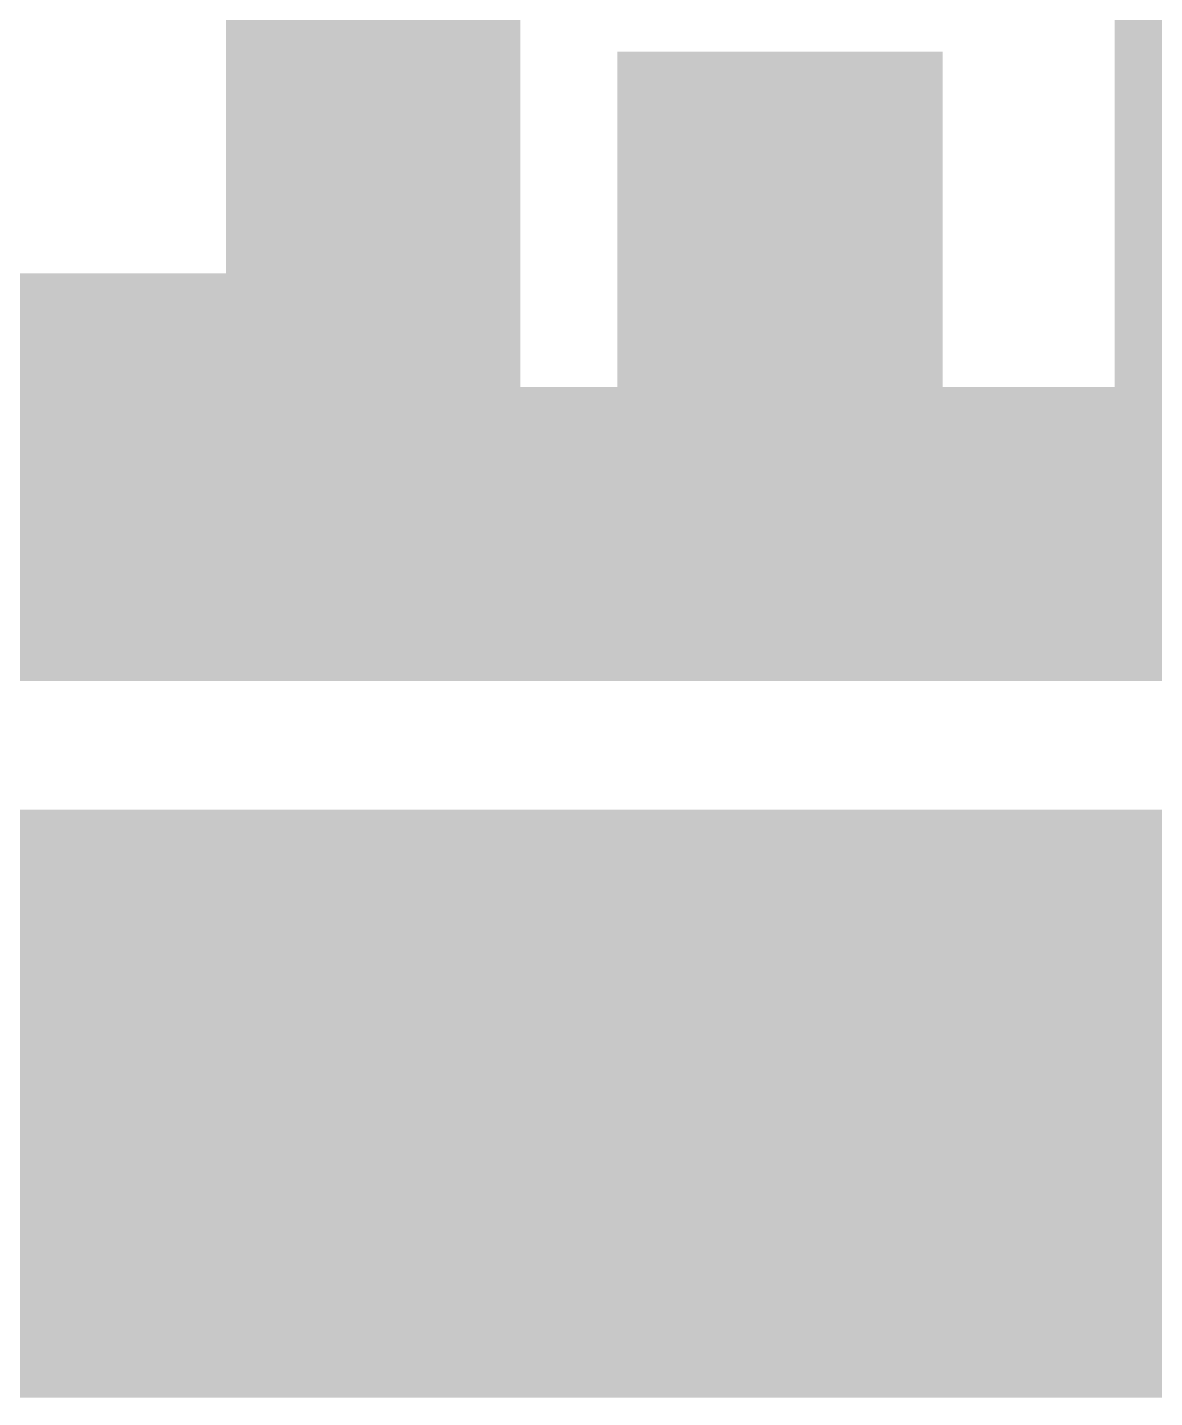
# Model space of a CAD drawing. Header units: millimetres. Extents: x -0.7 to 17.2, y -0.7 to 12.5.
# Drawn here: x 7.631 to 10.344, y -0.677 to 2.621 of the extents above; entities that cross this region are included whole.
import ezdxf

# ---------------------------------------------------------------- set-up
doc = ezdxf.new("R2010")
doc.units = ezdxf.units.MM
for name, color, linetype in [('BOOTH', 7, 'Continuous'), ('FRAME', 7, 'Continuous'), ('LEGEND', 7, 'Continuous'), ('PIPING_AIR', 7, 'Continuous'), ('PIPING_PAINT', 7, 'Continuous'), ('TEXT', 7, 'Continuous')]:
    doc.layers.add(name, color=color, linetype=linetype)

msp = doc.modelspace()

# ---------------------------------------------------------------- linework, layer by layer
at = {"layer": 'BOOTH', "color": 7, "lineweight": 0, "const_width": 1.132}
msp.add_lwpolyline([(10.8135, 1.9887), (14.5342, 1.9887), (14.5342, 5.5136), (10.8135, 5.5136), (10.8135, 1.9887), (10.8135, 1.9887)], dxfattribs=at)
at = {"layer": 'FRAME', "color": 7, "lineweight": 0}
for points, const_width in [([(0.043, 0.0304), (16.4924, 0.0304), (16.4924, 11.6625), (0.043, 11.6625), (0.043, 0.0304), (0.043, 0.0304)], 1.415), ([(0.2388, 0.2262), (16.2966, 0.2262), (16.2966, 11.4667), (0.2388, 11.4667), (0.2388, 0.2262), (0.2388, 0.2262)], 0.7075), ([(0.2388, 1.4012), (16.2966, 1.4012)], 0.7075)]:
    msp.add_lwpolyline(points, dxfattribs=dict(at, const_width=const_width))
at = {"layer": 'LEGEND', "color": 7, "lineweight": 0, "const_width": 0.7075}
msp.add_lwpolyline([(0.6305, 1.6753), (8.4635, 1.6753), (8.4635, 5.7877), (0.6305, 5.7877), (0.6305, 1.6753), (0.6305, 1.6753)], dxfattribs=at)
at = {"layer": 'PIPING_AIR', "color": 7, "lineweight": 0, "const_width": 0.9905}
msp.add_lwpolyline([(9.051, 2.067), (9.8343, 2.067)], dxfattribs=at)
at = {"layer": 'PIPING_PAINT', "color": 7, "lineweight": 0, "const_width": 0.9905}
msp.add_lwpolyline([(9.051, 1.832), (9.8343, 1.832)], dxfattribs=at)
at = {"layer": 'TEXT', "color": 7, "lineweight": 0, "const_width": 0.0000000392}
for points in [[(9.0511, 2.4747), (9.0596, 2.4747), (9.07, 2.4472), (9.07, 2.4472), (9.0709, 2.4448), (9.0717, 2.4425), (9.0725, 2.4403), (9.0725, 2.4403), (9.0731, 2.4381), (9.0737, 2.436), (9.0741, 2.434), (9.0745, 2.434), (9.0745, 2.434), (9.0749, 2.4357), (9.0755, 2.4376), (9.0762, 2.4399), (9.0762, 2.4399), (9.077, 2.4423), (9.0778, 2.4448), (9.0786, 2.4473), (9.0884, 2.4747), (9.097, 2.4747), (9.0762, 2.4197), (9.0762, 2.4197), (9.0743, 2.4154), (9.0721, 2.4118), (9.0696, 2.4088), (9.0696, 2.4088), (9.0666, 2.4065), (9.063, 2.4052), (9.0586, 2.4047), (9.0586, 2.4047), (9.0572, 2.4047), (9.056, 2.4048), (9.0548, 2.4049), (9.0548, 2.4049), (9.0538, 2.4051), (9.0529, 2.4053), (9.052, 2.4054), (9.052, 2.4117), (9.052, 2.4117), (9.0527, 2.4116), (9.0535, 2.4115), (9.0544, 2.4114), (9.0544, 2.4114), (9.0554, 2.4113), (9.0563, 2.4112), (9.0573, 2.4112), (9.0573, 2.4112), (9.0599, 2.4115), (9.0622, 2.4122), (9.0641, 2.4135), (9.0641, 2.4135), (9.0656, 2.4153), (9.067, 2.4174), (9.0681, 2.4198), (9.0706, 2.4262), (9.0511, 2.4747)], [(9.1405, 2.4747), (9.1405, 2.433), (9.1476, 2.433), (9.1476, 2.4096), (9.1399, 2.4096), (9.1399, 2.4263), (9.1063, 2.4263), (9.1063, 2.4096), (9.0987, 2.4096), (9.0987, 2.433), (9.1026, 2.433), (9.1026, 2.433), (9.1064, 2.439), (9.1095, 2.4455), (9.1119, 2.4525), (9.1119, 2.4525), (9.1136, 2.4599), (9.1147, 2.4672), (9.1151, 2.4747), (9.1405, 2.4747)], [(9.1753, 2.4755), (9.1753, 2.4755), (9.1807, 2.475), (9.185, 2.4737), (9.1884, 2.4716), (9.1884, 2.4716), (9.1907, 2.4685), (9.1921, 2.4644), (9.1926, 2.4592), (9.1926, 2.4263), (9.1869, 2.4263), (9.1853, 2.4332), (9.185, 2.4332), (9.185, 2.4332), (9.1828, 2.4308), (9.1806, 2.4288), (9.1783, 2.4273), (9.1783, 2.4273), (9.1757, 2.4263), (9.1725, 2.4257), (9.1687, 2.4254), (9.1687, 2.4254), (9.1646, 2.4258), (9.161, 2.427), (9.1578, 2.4289), (9.1578, 2.4289), (9.1554, 2.4317), (9.154, 2.4353), (9.1535, 2.4398), (9.1535, 2.4398), (9.1541, 2.4442), (9.156, 2.4479), (9.1592, 2.4509), (9.1592, 2.4509), (9.1636, 2.4531), (9.1695, 2.4546), (9.1767, 2.4552), (9.1849, 2.4555), (9.1849, 2.4583), (9.1849, 2.4583), (9.1846, 2.462), (9.1837, 2.4647), (9.1823, 2.4667), (9.1823, 2.4667), (9.1803, 2.468), (9.1778, 2.4688), (9.1749, 2.4691), (9.1749, 2.4691), (9.1724, 2.4689), (9.17, 2.4686), (9.1677, 2.4679), (9.1677, 2.4679), (9.1654, 2.4671), (9.1633, 2.4663), (9.1613, 2.4654), (9.1588, 2.4713), (9.1588, 2.4713), (9.1611, 2.4724), (9.1635, 2.4734), (9.1663, 2.4742), (9.1663, 2.4742), (9.1692, 2.4749), (9.1722, 2.4753), (9.1753, 2.4755)], [(9.2444, 2.4263), (9.2363, 2.4263), (9.2363, 2.4681), (9.2221, 2.4681), (9.2221, 2.4681), (9.2212, 2.4586), (9.2201, 2.4504), (9.2189, 2.4435), (9.2189, 2.4435), (9.2173, 2.4379), (9.2155, 2.4333), (9.2134, 2.43), (9.2134, 2.43), (9.2109, 2.4276), (9.208, 2.4262), (9.2047, 2.4257), (9.2047, 2.4257), (9.2039, 2.4257), (9.2032, 2.4258), (9.2024, 2.4258), (9.2024, 2.4258), (9.2017, 2.426), (9.2011, 2.4261), (9.2006, 2.4263), (9.2006, 2.4323), (9.2006, 2.4323), (9.2009, 2.4322), (9.2013, 2.4321), (9.2017, 2.432), (9.2017, 2.432), (9.2022, 2.432), (9.2026, 2.4319), (9.203, 2.4319), (9.203, 2.4319), (9.206, 2.4331), (9.2086, 2.4365), (9.2108, 2.4423), (9.2108, 2.4423), (9.2126, 2.4505), (9.2141, 2.4613), (9.2152, 2.4747), (9.2444, 2.4747), (9.2444, 2.4263)], [(9.2627, 2.4263), (9.2535, 2.4263), (9.2672, 2.4466), (9.2672, 2.4466), (9.2654, 2.4472), (9.2636, 2.448), (9.2618, 2.4489), (9.2618, 2.4489), (9.2602, 2.4501), (9.2588, 2.4516), (9.2576, 2.4533), (9.2576, 2.4533), (9.2567, 2.4554), (9.2562, 2.4577), (9.256, 2.4604), (9.256, 2.4604), (9.2565, 2.4647), (9.2581, 2.4682), (9.2607, 2.471), (9.2607, 2.471), (9.2641, 2.473), (9.2683, 2.4743), (9.2731, 2.4747), (9.2947, 2.4747), (9.2947, 2.4263), (9.2868, 2.4263), (9.2868, 2.4455), (9.2751, 2.4455), (9.2627, 2.4263)], [(9.3287, 2.4756), (9.3287, 2.4756), (9.3327, 2.4753), (9.3362, 2.4744), (9.3394, 2.4729), (9.3394, 2.4729), (9.3421, 2.4708), (9.3444, 2.4683), (9.3462, 2.4652), (9.3462, 2.4652), (9.3476, 2.4618), (9.3484, 2.4579), (9.3486, 2.4537), (9.3486, 2.449), (9.3156, 2.449), (9.3156, 2.449), (9.3161, 2.4439), (9.3175, 2.4398), (9.3198, 2.4365), (9.3198, 2.4365), (9.3228, 2.4341), (9.3265, 2.4327), (9.331, 2.4322), (9.331, 2.4322), (9.3339, 2.4323), (9.3366, 2.4326), (9.3391, 2.4331), (9.3391, 2.4331), (9.3415, 2.4337), (9.344, 2.4345), (9.3465, 2.4355), (9.3465, 2.4286), (9.3465, 2.4286), (9.344, 2.4276), (9.3416, 2.4268), (9.3392, 2.4262), (9.3392, 2.4262), (9.3366, 2.4258), (9.3338, 2.4255), (9.3306, 2.4254), (9.3306, 2.4254), (9.3262, 2.4258), (9.3222, 2.4267), (9.3185, 2.4282), (9.3185, 2.4282), (9.3152, 2.4304), (9.3125, 2.4332), (9.3103, 2.4366), (9.3103, 2.4366), (9.3087, 2.4405), (9.3077, 2.4451), (9.3074, 2.4501), (9.3074, 2.4501), (9.3077, 2.4552), (9.3085, 2.4597), (9.31, 2.4637), (9.31, 2.4637), (9.312, 2.4672), (9.3145, 2.4702), (9.3175, 2.4725), (9.3175, 2.4725), (9.3209, 2.4742), (9.3246, 2.4752), (9.3287, 2.4756)], [(9.3942, 2.468), (9.3785, 2.468), (9.3785, 2.4263), (9.3706, 2.4263), (9.3706, 2.468), (9.355, 2.468), (9.355, 2.4747), (9.3942, 2.4747), (9.3942, 2.468)], [(9.4232, 2.4254), (9.4232, 2.4254), (9.4191, 2.4257), (9.4153, 2.4266), (9.4118, 2.4281), (9.4118, 2.4281), (9.4087, 2.4301), (9.4061, 2.4328), (9.4039, 2.4362), (9.4039, 2.4362), (9.4024, 2.4402), (9.4014, 2.4449), (9.4011, 2.4502), (9.4011, 2.4502), (9.4014, 2.4558), (9.4024, 2.4606), (9.4041, 2.4647), (9.4041, 2.4647), (9.4063, 2.4681), (9.409, 2.4709), (9.4121, 2.4729), (9.4121, 2.4729), (9.4157, 2.4744), (9.4195, 2.4753), (9.4237, 2.4756), (9.4237, 2.4756), (9.4262, 2.4755), (9.4285, 2.4752), (9.4308, 2.4748), (9.4308, 2.4748), (9.433, 2.4743), (9.4348, 2.4736), (9.4364, 2.4729), (9.434, 2.4664), (9.434, 2.4664), (9.4325, 2.4669), (9.4308, 2.4674), (9.4289, 2.4679), (9.4289, 2.4679), (9.4271, 2.4683), (9.4253, 2.4685), (9.4235, 2.4686), (9.4235, 2.4686), (9.4156, 2.4666), (9.4109, 2.4605), (9.4093, 2.4503), (9.4093, 2.4503), (9.4097, 2.445), (9.4108, 2.4405), (9.4128, 2.4369), (9.4128, 2.4369), (9.4155, 2.4344), (9.4189, 2.4328), (9.4231, 2.4323), (9.4231, 2.4323), (9.4256, 2.4324), (9.428, 2.4327), (9.4301, 2.4331), (9.4301, 2.4331), (9.432, 2.4337), (9.4339, 2.4344), (9.4356, 2.4351), (9.4356, 2.4281), (9.4356, 2.4281), (9.4339, 2.4273), (9.4321, 2.4266), (9.4302, 2.4261), (9.4302, 2.4261), (9.4282, 2.4258), (9.4258, 2.4255), (9.4232, 2.4254)], [(9.45, 2.4263), (9.4408, 2.4263), (9.4546, 2.4466), (9.4546, 2.4466), (9.4528, 2.4472), (9.451, 2.448), (9.4492, 2.4489), (9.4492, 2.4489), (9.4476, 2.4501), (9.4462, 2.4516), (9.445, 2.4533), (9.445, 2.4533), (9.4441, 2.4554), (9.4435, 2.4577), (9.4434, 2.4604), (9.4434, 2.4604), (9.4439, 2.4647), (9.4454, 2.4682), (9.448, 2.471), (9.448, 2.471), (9.4515, 2.473), (9.4557, 2.4743), (9.4605, 2.4747), (9.4821, 2.4747), (9.4821, 2.4263), (9.4742, 2.4263), (9.4742, 2.4455), (9.4625, 2.4455), (9.45, 2.4263)], [(9.5597, 2.4625), (9.5597, 2.4625), (9.5594, 2.4597), (9.5585, 2.4574), (9.557, 2.4555), (9.557, 2.4555), (9.555, 2.4539), (9.5527, 2.4528), (9.5501, 2.452), (9.5501, 2.4517), (9.5501, 2.4517), (9.5529, 2.451), (9.5556, 2.45), (9.5579, 2.4485), (9.5579, 2.4485), (9.5598, 2.4464), (9.5609, 2.4438), (9.5613, 2.4405), (9.5613, 2.4405), (9.5607, 2.4366), (9.5592, 2.4333), (9.5567, 2.4303), (9.5567, 2.4303), (9.553, 2.4281), (9.548, 2.4268), (9.5417, 2.4263), (9.5209, 2.4263), (9.5209, 2.4746), (9.5416, 2.4746), (9.5416, 2.4746), (9.5449, 2.4745), (9.548, 2.4741), (9.5508, 2.4735), (9.5508, 2.4735), (9.5534, 2.4726), (9.5555, 2.4713), (9.5573, 2.4697), (9.5573, 2.4697), (9.5587, 2.4677), (9.5595, 2.4653), (9.5597, 2.4625)], [(9.5728, 2.4263), (9.5728, 2.4747), (9.5807, 2.4747), (9.5807, 2.4548), (9.5932, 2.4548), (9.5932, 2.4548), (9.599, 2.4544), (9.6036, 2.4533), (9.6071, 2.4514), (9.6071, 2.4514), (9.6096, 2.4487), (9.6111, 2.4453), (9.6116, 2.4411), (9.6116, 2.4411), (9.6111, 2.4369), (9.6097, 2.4333), (9.6072, 2.4304), (9.6072, 2.4304), (9.6037, 2.4281), (9.5989, 2.4268), (9.5929, 2.4263), (9.5728, 2.4263)], [(9.6197, 2.4747), (9.6276, 2.4747), (9.6276, 2.4263), (9.6197, 2.4263)], [(9.6763, 2.468), (9.6605, 2.468), (9.6605, 2.4263), (9.6526, 2.4263), (9.6526, 2.468), (9.637, 2.468), (9.637, 2.4747), (9.6763, 2.4747), (9.6763, 2.468)], [(9.6888, 2.4263), (9.6796, 2.4263), (9.6934, 2.4466), (9.6934, 2.4466), (9.6915, 2.4472), (9.6897, 2.448), (9.688, 2.4489), (9.688, 2.4489), (9.6863, 2.4501), (9.6849, 2.4516), (9.6837, 2.4533), (9.6837, 2.4533), (9.6828, 2.4554), (9.6823, 2.4577), (9.6821, 2.4604), (9.6821, 2.4604), (9.6826, 2.4647), (9.6842, 2.4682), (9.6868, 2.471), (9.6868, 2.471), (9.6903, 2.473), (9.6944, 2.4743), (9.6992, 2.4747), (9.7209, 2.4747), (9.7209, 2.4263), (9.7129, 2.4263), (9.7129, 2.4455), (9.7012, 2.4455), (9.6888, 2.4263)], [(9.7941, 2.4747), (9.7742, 2.4512), (9.7959, 2.4263), (9.7868, 2.4263), (9.7659, 2.4509), (9.7659, 2.4263), (9.7585, 2.4263), (9.7585, 2.4509), (9.7376, 2.4263), (9.7286, 2.4263), (9.7503, 2.4512), (9.7303, 2.4747), (9.739, 2.4747), (9.7585, 2.4512), (9.7585, 2.4747), (9.7659, 2.4747), (9.7659, 2.4512), (9.7856, 2.4747), (9.7941, 2.4747)], [(9.8324, 2.4747), (9.841, 2.4747), (9.8204, 2.4514), (9.8427, 2.4263), (9.8335, 2.4263), (9.8117, 2.4509), (9.8117, 2.4263), (9.8038, 2.4263), (9.8038, 2.4747), (9.8117, 2.4747), (9.8117, 2.4512), (9.8324, 2.4747)], [(9.8935, 2.4506), (9.8935, 2.4506), (9.8928, 2.4432), (9.8908, 2.437), (9.8874, 2.432), (9.8874, 2.432), (9.8829, 2.4284), (9.8774, 2.4262), (9.8709, 2.4254), (9.8709, 2.4254), (9.8668, 2.4258), (9.863, 2.4267), (9.8595, 2.4284), (9.8595, 2.4284), (9.8564, 2.4306), (9.8538, 2.4335), (9.8516, 2.4369), (9.8516, 2.4369), (9.85, 2.441), (9.8491, 2.4455), (9.8488, 2.4506), (9.8488, 2.4506), (9.8494, 2.458), (9.8514, 2.4641), (9.8548, 2.4691), (9.8548, 2.4691), (9.8593, 2.4727), (9.8648, 2.4748), (9.8712, 2.4756), (9.8712, 2.4756), (9.8754, 2.4752), (9.8793, 2.4743), (9.8828, 2.4726), (9.8828, 2.4726), (9.8859, 2.4704), (9.8885, 2.4676), (9.8906, 2.4642), (9.8906, 2.4642), (9.8922, 2.4602), (9.8931, 2.4557), (9.8935, 2.4506)], [(9.9135, 2.4452), (9.9135, 2.4443), (9.9134, 2.4433), (9.9134, 2.4419), (9.9134, 2.4419), (9.9133, 2.4405), (9.9132, 2.439), (9.9132, 2.4376), (9.9132, 2.4376), (9.9131, 2.4363), (9.913, 2.4351), (9.9129, 2.4342), (9.9388, 2.4746), (9.9485, 2.4746), (9.9485, 2.4263), (9.9411, 2.4263), (9.9411, 2.4548), (9.9411, 2.4548), (9.9412, 2.4559), (9.9412, 2.4571), (9.9412, 2.4586), (9.9412, 2.4586), (9.9412, 2.4602), (9.9413, 2.4617), (9.9413, 2.4632), (9.9413, 2.4632), (9.9414, 2.4647), (9.9414, 2.4658), (9.9415, 2.4667), (9.9158, 2.4263), (9.906, 2.4263), (9.906, 2.4746), (9.9135, 2.4746), (9.9135, 2.4452)], [(9.9451, 2.4947), (9.9451, 2.4947), (9.9443, 2.4905), (9.9428, 2.4871), (9.9406, 2.4844), (9.9406, 2.4844), (9.9374, 2.4825), (9.9333, 2.4813), (9.9281, 2.481), (9.9281, 2.481), (9.9228, 2.4813), (9.9186, 2.4825), (9.9156, 2.4844), (9.9156, 2.4844), (9.9135, 2.487), (9.9121, 2.4905), (9.9115, 2.4947), (9.9189, 2.4947), (9.9189, 2.4947), (9.9194, 2.4918), (9.9202, 2.4896), (9.9215, 2.4881), (9.9215, 2.4881), (9.9232, 2.4872), (9.9254, 2.4866), (9.9283, 2.4865), (9.9283, 2.4865), (9.9308, 2.4867), (9.933, 2.4872), (9.9348, 2.4882), (9.9348, 2.4882), (9.9362, 2.4897), (9.9371, 2.4919), (9.9376, 2.4947), (9.9451, 2.4947)], [(9.9943, 2.4571), (9.9943, 2.4571), (9.9954, 2.4525), (9.9985, 2.4497), (10.0036, 2.4488), (10.0036, 2.4488), (10.0065, 2.4489), (10.0093, 2.4494), (10.0118, 2.4502), (10.0118, 2.4502), (10.0143, 2.4512), (10.0168, 2.4525), (10.0194, 2.4539), (10.0194, 2.4747), (10.0273, 2.4747), (10.0273, 2.4263), (10.0194, 2.4263), (10.0194, 2.4479), (10.0194, 2.4479), (10.0167, 2.4463), (10.014, 2.4449), (10.0114, 2.4438), (10.0114, 2.4438), (10.0086, 2.443), (10.0055, 2.4425), (10.002, 2.4423), (10.002, 2.4423), (9.9974, 2.4427), (9.9936, 2.444), (9.9905, 2.4462), (9.9905, 2.4462), (9.9882, 2.449), (9.9868, 2.4525), (9.9864, 2.4565), (9.9864, 2.4747), (9.9943, 2.4747), (9.9943, 2.4571)], [(10.0613, 2.4756), (10.0613, 2.4756), (10.0652, 2.4753), (10.0688, 2.4744), (10.072, 2.4729), (10.072, 2.4729), (10.0747, 2.4708), (10.077, 2.4683), (10.0788, 2.4652), (10.0788, 2.4652), (10.0801, 2.4618), (10.0809, 2.4579), (10.0812, 2.4537), (10.0812, 2.449), (10.0481, 2.449), (10.0481, 2.449), (10.0487, 2.4439), (10.0501, 2.4398), (10.0523, 2.4365), (10.0523, 2.4365), (10.0554, 2.4341), (10.0591, 2.4327), (10.0635, 2.4322), (10.0635, 2.4322), (10.0665, 2.4323), (10.0692, 2.4326), (10.0717, 2.4331), (10.0717, 2.4331), (10.0741, 2.4337), (10.0765, 2.4345), (10.079, 2.4355), (10.079, 2.4286), (10.079, 2.4286), (10.0766, 2.4276), (10.0742, 2.4268), (10.0717, 2.4262), (10.0717, 2.4262), (10.0692, 2.4258), (10.0663, 2.4255), (10.0632, 2.4254), (10.0632, 2.4254), (10.0588, 2.4258), (10.0548, 2.4267), (10.0511, 2.4282), (10.0511, 2.4282), (10.0478, 2.4304), (10.0451, 2.4332), (10.0429, 2.4366), (10.0429, 2.4366), (10.0412, 2.4405), (10.0403, 2.4451), (10.0399, 2.4501), (10.0399, 2.4501), (10.0402, 2.4552), (10.0411, 2.4597), (10.0426, 2.4637), (10.0426, 2.4637), (10.0446, 2.4672), (10.0471, 2.4702), (10.0501, 2.4725), (10.0501, 2.4725), (10.0535, 2.4742), (10.0572, 2.4752), (10.0613, 2.4756)], [(10.1164, 2.4756), (10.1164, 2.4756), (10.122, 2.4749), (10.1268, 2.4728), (10.1308, 2.4693), (10.1308, 2.4693), (10.1339, 2.4645), (10.1357, 2.4582), (10.1363, 2.4506), (10.1363, 2.4506), (10.1357, 2.443), (10.1339, 2.4368), (10.1308, 2.4318), (10.1308, 2.4318), (10.1268, 2.4283), (10.122, 2.4262), (10.1164, 2.4254), (10.1164, 2.4254), (10.1128, 2.4257), (10.1098, 2.4264), (10.1071, 2.4276), (10.1071, 2.4276), (10.1049, 2.429), (10.103, 2.4307), (10.1014, 2.4325), (10.1009, 2.4325), (10.1009, 2.4325), (10.101, 2.4314), (10.1011, 2.4301), (10.1012, 2.4286), (10.1012, 2.4286), (10.1013, 2.4271), (10.1014, 2.4258), (10.1014, 2.4245), (10.1014, 2.4047), (10.0935, 2.4047), (10.0935, 2.4747), (10.1, 2.4747), (10.101, 2.4681), (10.1014, 2.4681), (10.1014, 2.4681), (10.103, 2.4701), (10.1049, 2.4718), (10.1071, 2.4734), (10.1071, 2.4734), (10.1097, 2.4746), (10.1128, 2.4753), (10.1164, 2.4756)], [(10.1676, 2.4756), (10.1676, 2.4756), (10.1715, 2.4753), (10.1751, 2.4744), (10.1782, 2.4729), (10.1782, 2.4729), (10.181, 2.4708), (10.1833, 2.4683), (10.1851, 2.4652), (10.1851, 2.4652), (10.1864, 2.4618), (10.1872, 2.4579), (10.1875, 2.4537), (10.1875, 2.449), (10.1544, 2.449), (10.1544, 2.449), (10.1549, 2.4439), (10.1563, 2.4398), (10.1586, 2.4365), (10.1586, 2.4365), (10.1616, 2.4341), (10.1654, 2.4327), (10.1698, 2.4322), (10.1698, 2.4322), (10.1728, 2.4323), (10.1755, 2.4326), (10.178, 2.4331), (10.178, 2.4331), (10.1804, 2.4337), (10.1828, 2.4345), (10.1853, 2.4355), (10.1853, 2.4286), (10.1853, 2.4286), (10.1829, 2.4276), (10.1804, 2.4268), (10.178, 2.4262), (10.178, 2.4262), (10.1755, 2.4258), (10.1726, 2.4255), (10.1694, 2.4254), (10.1694, 2.4254), (10.1651, 2.4258), (10.161, 2.4267), (10.1573, 2.4282), (10.1573, 2.4282), (10.1541, 2.4304), (10.1513, 2.4332), (10.1491, 2.4366), (10.1491, 2.4366), (10.1475, 2.4405), (10.1465, 2.4451), (10.1462, 2.4501), (10.1462, 2.4501), (10.1465, 2.4552), (10.1474, 2.4597), (10.1489, 2.4637), (10.1489, 2.4637), (10.1509, 2.4672), (10.1534, 2.4702), (10.1563, 2.4725), (10.1563, 2.4725), (10.1597, 2.4742), (10.1635, 2.4752), (10.1676, 2.4756)], [(10.2124, 2.4756), (10.2124, 2.4756), (10.2176, 2.4752), (10.222, 2.4741), (10.2256, 2.4723), (10.2256, 2.4723), (10.2284, 2.4698), (10.23, 2.4666), (10.2305, 2.4628), (10.2305, 2.4628), (10.2303, 2.4601), (10.2295, 2.4578), (10.2281, 2.4559), (10.2281, 2.4559), (10.2263, 2.4543), (10.2241, 2.4531), (10.2214, 2.4521), (10.2214, 2.4518), (10.2214, 2.4518), (10.2233, 2.4511), (10.2251, 2.4504), (10.2268, 2.4495), (10.2268, 2.4495), (10.2283, 2.4484), (10.2296, 2.4472), (10.2307, 2.4457), (10.2307, 2.4457), (10.2315, 2.444), (10.232, 2.442), (10.2322, 2.4397), (10.2322, 2.4397), (10.2316, 2.4359), (10.2299, 2.4325), (10.2272, 2.4295), (10.2272, 2.4295), (10.2232, 2.4273), (10.218, 2.4259), (10.2115, 2.4254), (10.2115, 2.4254), (10.2082, 2.4255), (10.205, 2.4258), (10.2021, 2.4263), (10.2021, 2.4263), (10.1994, 2.4269), (10.1971, 2.4277), (10.195, 2.4286), (10.195, 2.4357), (10.195, 2.4357), (10.1972, 2.4348), (10.1996, 2.4339), (10.2023, 2.4331), (10.2023, 2.4331), (10.2052, 2.4325), (10.2082, 2.4321), (10.2114, 2.4319), (10.2114, 2.4319), (10.2149, 2.4321), (10.2179, 2.4328), (10.2206, 2.4338), (10.2206, 2.4338), (10.2227, 2.4353), (10.2239, 2.4374), (10.2243, 2.4401), (10.2243, 2.4401), (10.2228, 2.4446), (10.2182, 2.4473), (10.2105, 2.4482), (10.204, 2.4482), (10.204, 2.4547), (10.2093, 2.4547), (10.2093, 2.4547), (10.2131, 2.4549), (10.2165, 2.4555), (10.2192, 2.4564), (10.2192, 2.4564), (10.2213, 2.4578), (10.2226, 2.4597), (10.223, 2.4621), (10.223, 2.4621), (10.2227, 2.4642), (10.2217, 2.4659), (10.2201, 2.4673), (10.2201, 2.4673), (10.218, 2.4682), (10.2153, 2.4688), (10.212, 2.469), (10.212, 2.469), (10.2094, 2.4689), (10.2071, 2.4686), (10.205, 2.4682), (10.205, 2.4682), (10.2029, 2.4676), (10.2007, 2.4669), (10.1984, 2.4659), (10.1956, 2.4722), (10.1956, 2.4722), (10.2008, 2.4741), (10.2064, 2.4752), (10.2124, 2.4756)], [(10.2962, 2.4754), (10.2962, 2.4754), (10.3008, 2.4747), (10.305, 2.4734), (10.3087, 2.4716), (10.3087, 2.4716), (10.312, 2.4692), (10.3148, 2.4664), (10.3171, 2.4631), (10.3171, 2.4631), (10.3187, 2.4593), (10.3197, 2.4551), (10.32, 2.4505), (10.32, 2.4505), (10.3193, 2.4437), (10.3172, 2.4379), (10.3137, 2.4331), (10.3137, 2.4331), (10.3089, 2.4294), (10.3031, 2.4269), (10.2962, 2.4256), (10.2962, 2.4047), (10.2884, 2.4047), (10.2884, 2.4256), (10.2884, 2.4256), (10.2839, 2.4263), (10.2797, 2.4276), (10.2759, 2.4294), (10.2759, 2.4294), (10.2725, 2.4317), (10.2698, 2.4345), (10.2675, 2.4378), (10.2675, 2.4378), (10.2658, 2.4416), (10.2649, 2.4458), (10.2645, 2.4505), (10.2645, 2.4505), (10.2652, 2.4573), (10.2673, 2.4632), (10.2709, 2.468), (10.2709, 2.468), (10.2757, 2.4717), (10.2816, 2.4742), (10.2887, 2.4754), (10.2887, 2.4948), (10.2962, 2.4948), (10.2962, 2.4754)], [(10.3682, 2.4667), (10.3425, 2.4263), (10.3327, 2.4263), (10.3327, 2.4747), (10.3402, 2.4747), (10.3402, 2.4452)], [(10.3402, 2.4452), (10.3402, 2.4452), (10.3401, 2.4443), (10.3401, 2.4433), (10.3401, 2.4419), (10.3401, 2.4419), (10.34, 2.4405), (10.3399, 2.439), (10.3398, 2.4376), (10.3398, 2.4376), (10.3398, 2.4363), (10.3397, 2.4351), (10.3396, 2.4342), (10.3655, 2.4747)], [(9.1221, 2.4684), (9.1218, 2.4643), (9.1211, 2.4601), (9.1202, 2.4558), (9.1202, 2.4558), (9.1191, 2.4515), (9.1178, 2.4473), (9.1163, 2.4433), (9.1163, 2.4433), (9.1146, 2.4395), (9.1128, 2.4361), (9.1108, 2.433), (9.1329, 2.433), (9.1329, 2.4684), (9.1221, 2.4684)], [(9.1777, 2.4497), (9.1723, 2.4492), (9.1681, 2.4482), (9.1652, 2.4468), (9.1652, 2.4468), (9.1632, 2.4449), (9.1621, 2.4425), (9.1617, 2.4397), (9.1617, 2.4397), (9.162, 2.4372), (9.1628, 2.4352), (9.1642, 2.4337), (9.1642, 2.4337), (9.166, 2.4327), (9.1681, 2.4321), (9.1705, 2.4318), (9.1705, 2.4318), (9.1744, 2.4322), (9.1778, 2.4333), (9.1807, 2.4352), (9.1807, 2.4352), (9.183, 2.4379), (9.1843, 2.4413), (9.1848, 2.4456), (9.1848, 2.45), (9.1777, 2.4497)], [(9.2636, 2.4603), (9.264, 2.4578), (9.265, 2.4557), (9.2668, 2.4542), (9.2668, 2.4542), (9.2691, 2.453), (9.272, 2.4523), (9.2755, 2.4521), (9.2868, 2.4521), (9.2868, 2.4681), (9.2739, 2.4681), (9.2739, 2.4681), (9.2706, 2.4678), (9.268, 2.4671), (9.266, 2.4659), (9.266, 2.4659), (9.2647, 2.4643), (9.2639, 2.4625), (9.2636, 2.4603)], [(9.3286, 2.4691), (9.3251, 2.4687), (9.3221, 2.4674), (9.3197, 2.4654), (9.3197, 2.4654), (9.3178, 2.4627), (9.3165, 2.4593), (9.3157, 2.4553), (9.3403, 2.4553), (9.3403, 2.4553), (9.34, 2.4591), (9.339, 2.4624), (9.3375, 2.4652), (9.3375, 2.4652), (9.3352, 2.4674), (9.3323, 2.4686), (9.3286, 2.4691)], [(9.451, 2.4603), (9.4514, 2.4578), (9.4524, 2.4557), (9.4541, 2.4542), (9.4541, 2.4542), (9.4565, 2.453), (9.4594, 2.4523), (9.4628, 2.4521), (9.4742, 2.4521), (9.4742, 2.4681), (9.4613, 2.4681), (9.4613, 2.4681), (9.458, 2.4678), (9.4553, 2.4671), (9.4534, 2.4659), (9.4534, 2.4659), (9.4521, 2.4643), (9.4513, 2.4625), (9.451, 2.4603)], [(9.5517, 2.4615), (9.5514, 2.4636), (9.5506, 2.4652), (9.5492, 2.4665), (9.5492, 2.4665), (9.5472, 2.4674), (9.5445, 2.4679), (9.5411, 2.4681), (9.5288, 2.4681), (9.5288, 2.4548), (9.5397, 2.4548), (9.5397, 2.4548), (9.5464, 2.4556), (9.5504, 2.4578), (9.5517, 2.4615)], [(9.553, 2.4405), (9.5527, 2.443), (9.5516, 2.445), (9.5499, 2.4464), (9.5499, 2.4464), (9.5475, 2.4474), (9.5444, 2.448), (9.5406, 2.4482), (9.5288, 2.4482), (9.5288, 2.4327), (9.5408, 2.4327), (9.5408, 2.4327), (9.5444, 2.4329), (9.5475, 2.4335), (9.5499, 2.4345), (9.5499, 2.4345), (9.5516, 2.4359), (9.5527, 2.4379), (9.553, 2.4405)], [(9.5922, 2.4327), (9.5954, 2.4329), (9.5982, 2.4335), (9.6005, 2.4345), (9.6005, 2.4345), (9.6024, 2.436), (9.6034, 2.438), (9.6038, 2.4407), (9.6038, 2.4407), (9.6035, 2.4433), (9.6025, 2.4453), (9.6008, 2.4467), (9.6008, 2.4467), (9.5985, 2.4475), (9.5957, 2.4481), (9.5923, 2.4483), (9.5807, 2.4483), (9.5807, 2.4327), (9.5922, 2.4327)], [(9.6898, 2.4603), (9.6901, 2.4578), (9.6912, 2.4557), (9.6929, 2.4542), (9.6929, 2.4542), (9.6952, 2.453), (9.6981, 2.4523), (9.7016, 2.4521), (9.7129, 2.4521), (9.7129, 2.4681), (9.7, 2.4681), (9.7, 2.4681), (9.6967, 2.4678), (9.6941, 2.4671), (9.6922, 2.4659), (9.6922, 2.4659), (9.6908, 2.4643), (9.69, 2.4625), (9.6898, 2.4603)], [(9.857, 2.4506), (9.8573, 2.4453), (9.8585, 2.4408), (9.8603, 2.437), (9.8603, 2.437), (9.863, 2.4342), (9.8666, 2.4326), (9.8711, 2.432), (9.8711, 2.432), (9.8755, 2.4326), (9.8791, 2.4342), (9.8818, 2.437), (9.8818, 2.437), (9.8837, 2.4408), (9.8849, 2.4453), (9.8853, 2.4506), (9.8853, 2.4506), (9.8849, 2.4559), (9.8837, 2.4604), (9.8818, 2.464), (9.8818, 2.464), (9.8791, 2.4667), (9.8755, 2.4683), (9.871, 2.4689), (9.871, 2.4689), (9.8665, 2.4683), (9.863, 2.4667), (9.8603, 2.464), (9.8603, 2.464), (9.8584, 2.4604), (9.8573, 2.4559), (9.857, 2.4506)], [(10.0612, 2.4691), (10.0577, 2.4687), (10.0547, 2.4674), (10.0522, 2.4654), (10.0522, 2.4654), (10.0503, 2.4627), (10.049, 2.4593), (10.0483, 2.4553), (10.0729, 2.4553), (10.0729, 2.4553), (10.0726, 2.4591), (10.0716, 2.4624), (10.07, 2.4652), (10.07, 2.4652), (10.0678, 2.4674), (10.0649, 2.4686), (10.0612, 2.4691)], [(10.115, 2.4689), (10.1106, 2.4684), (10.1071, 2.467), (10.1046, 2.4647), (10.1046, 2.4647), (10.1029, 2.4615), (10.1018, 2.4573), (10.1014, 2.4521), (10.1014, 2.4506), (10.1014, 2.4506), (10.1017, 2.4451), (10.1027, 2.4405), (10.1043, 2.4368), (10.1043, 2.4368), (10.1068, 2.4342), (10.1105, 2.4326), (10.1152, 2.432), (10.1152, 2.432), (10.118, 2.4323), (10.1204, 2.4331), (10.1225, 2.4345), (10.1225, 2.4345), (10.1242, 2.4363), (10.1256, 2.4385), (10.1267, 2.4411), (10.1267, 2.4411), (10.1275, 2.444), (10.1279, 2.4472), (10.1281, 2.4507), (10.1281, 2.4507), (10.1277, 2.4558), (10.1267, 2.4603), (10.1249, 2.4639), (10.1249, 2.4639), (10.1224, 2.4667), (10.1191, 2.4683), (10.115, 2.4689)], [(10.1675, 2.4691), (10.1639, 2.4687), (10.161, 2.4674), (10.1585, 2.4654), (10.1585, 2.4654), (10.1566, 2.4627), (10.1553, 2.4593), (10.1546, 2.4553), (10.1792, 2.4553), (10.1792, 2.4553), (10.1788, 2.4591), (10.1779, 2.4624), (10.1763, 2.4652), (10.1763, 2.4652), (10.1741, 2.4674), (10.1711, 2.4686), (10.1675, 2.4691)], [(10.2887, 2.4688), (10.2837, 2.4678), (10.2796, 2.466), (10.2766, 2.4633), (10.2766, 2.4633), (10.2745, 2.4599), (10.2732, 2.4556), (10.2728, 2.4505), (10.2728, 2.4505), (10.2732, 2.4454), (10.2745, 2.4411), (10.2766, 2.4376), (10.2766, 2.4376), (10.2797, 2.4349), (10.2837, 2.4331), (10.2887, 2.4321), (10.2887, 2.4688)], [(10.2962, 2.4321), (10.3011, 2.4331), (10.3051, 2.435), (10.3081, 2.4377), (10.3081, 2.4377), (10.3102, 2.4412), (10.3114, 2.4455), (10.3118, 2.4505), (10.3118, 2.4505), (10.3114, 2.4555), (10.3101, 2.4598), (10.308, 2.4632), (10.308, 2.4632), (10.305, 2.4659), (10.301, 2.4677), (10.2962, 2.4687), (10.2962, 2.4321)]]:
    msp.add_lwpolyline(points, dxfattribs=at)

doc.saveas('drawing.dxf')
